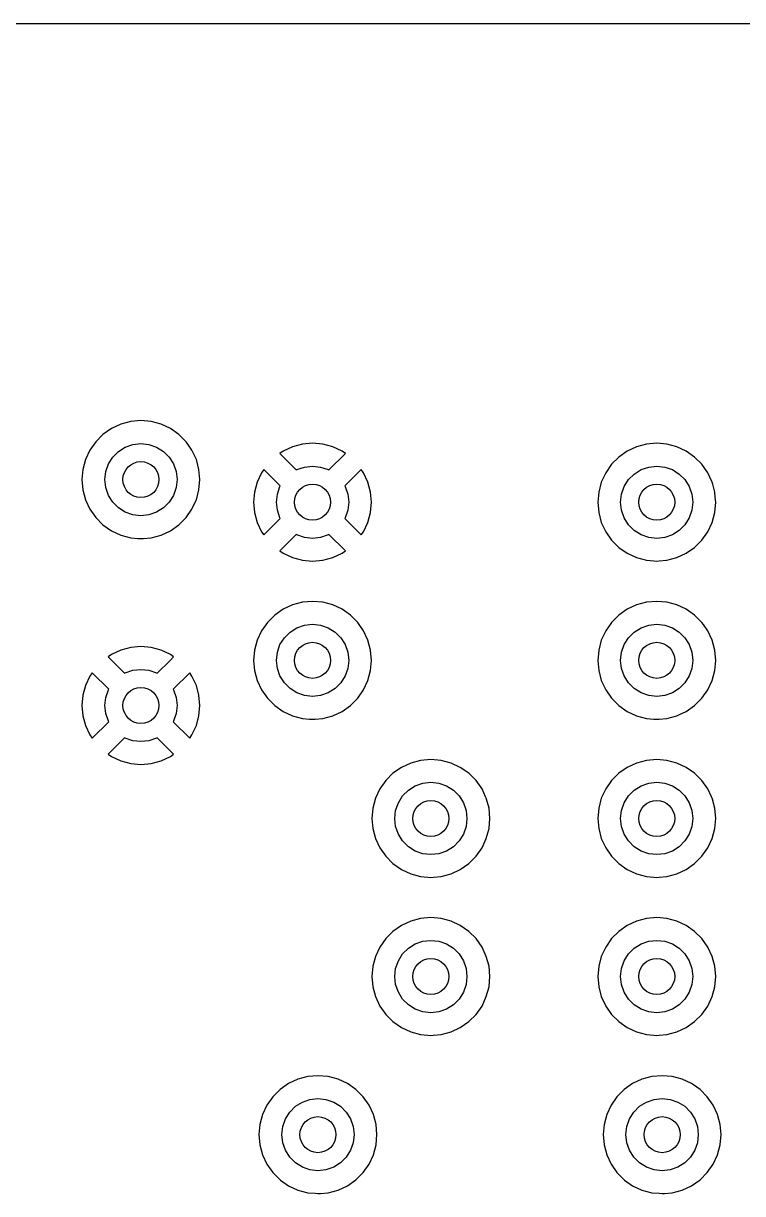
# Model space of a CAD drawing. Extents: x 2.85 to 10.26, y -4.55 to -2.42.
# Drawn here: x 8.905 to 9.532, y -3.441 to -2.421 of the extents above; entities that cross this region are included whole.
import ezdxf

# ---------------------------------------------------------------- set-up
doc = ezdxf.new("R2010")
doc.units = 0
doc.header["$MEASUREMENT"] = 0
doc.layers.add('BLACK', color=7, linetype='CONTINUOUS')

msp = doc.modelspace()

# ---------------------------------------------------------------- linework, layer by layer
at = {"layer": 'BLACK', "linetype": 'CONTINUOUS'}
for p, q in [((5.3513, -2.4213), (10.0473, -2.4213)), ((8.9895, -2.7706), (8.9814, -2.7744)), ((8.9982, -2.7683), (8.9895, -2.7706)), ((8.9895, -2.7706), (8.9895, -2.7706)), ((9.0071, -2.7675), (8.9982, -2.7683)), ((8.9982, -2.7683), (8.9982, -2.7683)), ((9.016, -2.7683), (9.0071, -2.7675)), ((9.0071, -2.7675), (9.0071, -2.7675)), ((9.0247, -2.7706), (9.016, -2.7683)), ((9.016, -2.7683), (9.016, -2.7683)), ((9.016, -2.7683), (9.016, -2.7683)), ((9.016, -2.7683), (9.016, -2.7683)), ((9.016, -2.7683), (9.016, -2.7683)), ((9.0328, -2.7744), (9.0247, -2.7706)), ((9.0247, -2.7706), (9.0247, -2.7706)), ((8.974, -2.7795), (8.9677, -2.7859)), ((8.9814, -2.7744), (8.974, -2.7795)), ((8.9814, -2.7744), (8.9814, -2.7744)), ((9.0401, -2.7795), (9.0328, -2.7744)), ((9.0328, -2.7744), (9.0328, -2.7744)), ((9.0465, -2.7859), (9.0401, -2.7795)), ((8.9626, -2.7932), (8.9588, -2.8013)), ((8.9677, -2.7859), (8.9626, -2.7932)), ((8.9626, -2.7932), (8.9626, -2.7932)), ((8.9825, -2.7993), (8.9874, -2.7943)), ((8.9874, -2.7943), (8.9934, -2.7905)), ((8.9934, -2.7905), (9.0001, -2.7882)), ((9.0001, -2.7882), (9.0071, -2.7874)), ((9.0071, -2.7874), (9.0141, -2.7882)), ((9.0141, -2.7882), (9.0208, -2.7905)), ((9.0208, -2.7905), (9.0267, -2.7943)), ((9.0267, -2.7943), (9.0317, -2.7993)), ((9.0474, -2.7872), (9.0465, -2.7859)), ((9.0516, -2.7932), (9.0474, -2.7872)), ((9.0552, -2.8009), (9.0516, -2.7932)), ((9.131, -2.7941), (9.1281, -2.7961)), ((9.1391, -2.7903), (9.131, -2.7941)), ((9.131, -2.7941), (9.131, -2.7941)), ((9.1478, -2.788), (9.1391, -2.7903)), ((9.1391, -2.7903), (9.1391, -2.7903)), ((9.1567, -2.7872), (9.1478, -2.788)), ((9.1478, -2.788), (9.1478, -2.788)), ((9.1656, -2.788), (9.1567, -2.7872)), ((9.1567, -2.7872), (9.1567, -2.7872)), ((9.1743, -2.7903), (9.1656, -2.788)), ((9.1656, -2.788), (9.1656, -2.788)), ((9.1824, -2.7941), (9.1743, -2.7903)), ((9.1743, -2.7903), (9.1743, -2.7903)), ((9.1853, -2.7961), (9.1824, -2.7941)), ((9.431, -2.7941), (9.4237, -2.7992)), ((9.4391, -2.7903), (9.431, -2.7941)), ((9.431, -2.7941), (9.431, -2.7941)), ((9.4478, -2.788), (9.4391, -2.7903)), ((9.4391, -2.7903), (9.4391, -2.7903)), ((9.4567, -2.7872), (9.4478, -2.788)), ((9.4478, -2.788), (9.4478, -2.788)), ((9.4656, -2.788), (9.4567, -2.7872)), ((9.4567, -2.7872), (9.4567, -2.7872)), ((9.4743, -2.7903), (9.4656, -2.788)), ((9.4656, -2.788), (9.4656, -2.788)), ((9.4656, -2.788), (9.4656, -2.788)), ((9.4656, -2.788), (9.4656, -2.788)), ((9.4656, -2.788), (9.4656, -2.788)), ((9.4824, -2.7941), (9.4743, -2.7903)), ((9.4743, -2.7903), (9.4743, -2.7903)), ((9.4897, -2.7992), (9.4824, -2.7941)), ((9.4824, -2.7941), (9.4824, -2.7941)), ((8.9588, -2.8013), (8.9565, -2.81)), ((8.9588, -2.8013), (8.9588, -2.8013)), ((8.9787, -2.8052), (8.9825, -2.7993)), ((9.0317, -2.7993), (9.0355, -2.8052)), ((9.0554, -2.8013), (9.0552, -2.8009)), ((9.0557, -2.8024), (9.0554, -2.8013)), ((9.0554, -2.8013), (9.0554, -2.8013)), ((9.0577, -2.81), (9.0557, -2.8024)), ((9.1281, -2.7961), (9.1281, -2.7961)), ((9.1281, -2.7961), (9.1425, -2.8105)), ((9.1708, -2.8105), (9.1853, -2.7961)), ((9.4237, -2.7992), (9.4173, -2.8055)), ((9.4961, -2.8055), (9.4897, -2.7992)), ((8.9565, -2.81), (8.9557, -2.8189)), ((8.9565, -2.81), (8.9565, -2.81)), ((8.9756, -2.8189), (8.9764, -2.8119)), ((8.9764, -2.8119), (8.9787, -2.8052)), ((9.0355, -2.8052), (9.0378, -2.8119)), ((9.0378, -2.8119), (9.0386, -2.8189)), ((9.058, -2.8129), (9.0577, -2.81)), ((9.0585, -2.8188), (9.058, -2.8129)), ((9.1122, -2.8129), (9.1084, -2.821)), ((9.1142, -2.81), (9.1122, -2.8129)), ((9.1122, -2.8129), (9.1122, -2.8129)), ((9.1286, -2.8244), (9.1142, -2.81)), ((9.1142, -2.81), (9.1142, -2.81)), ((9.1425, -2.8105), (9.143, -2.8102)), ((9.143, -2.8102), (9.1497, -2.8079)), ((9.1497, -2.8079), (9.1567, -2.8071)), ((9.1567, -2.8071), (9.1637, -2.8079)), ((9.1637, -2.8079), (9.1704, -2.8102)), ((9.1704, -2.8102), (9.1708, -2.8105)), ((9.1992, -2.81), (9.1848, -2.8244)), ((9.2012, -2.8129), (9.1992, -2.81)), ((9.205, -2.821), (9.2012, -2.8129)), ((9.2012, -2.8129), (9.2012, -2.8129)), ((9.4122, -2.8129), (9.4084, -2.821)), ((9.4173, -2.8055), (9.4122, -2.8129)), ((9.4122, -2.8129), (9.4122, -2.8129)), ((9.4321, -2.8189), (9.4371, -2.814)), ((9.4371, -2.814), (9.443, -2.8102)), ((9.443, -2.8102), (9.4497, -2.8079)), ((9.4497, -2.8079), (9.4567, -2.8071)), ((9.4567, -2.8071), (9.4637, -2.8079)), ((9.4637, -2.8079), (9.4704, -2.8102)), ((9.4704, -2.8102), (9.4763, -2.814)), ((9.4763, -2.814), (9.4813, -2.8189)), ((9.5012, -2.8129), (9.4961, -2.8055)), ((9.4961, -2.8055), (9.4961, -2.8055)), ((9.5048, -2.8206), (9.5012, -2.8129)), ((8.9557, -2.8189), (8.9565, -2.8278)), ((8.9557, -2.8189), (8.9557, -2.8189)), ((8.9764, -2.8259), (8.9756, -2.8189)), ((9.0386, -2.8189), (9.0378, -2.8259)), ((9.0577, -2.8278), (9.0585, -2.8189)), ((9.0585, -2.8189), (9.0585, -2.8188)), ((9.1084, -2.821), (9.1061, -2.8297)), ((9.1084, -2.821), (9.1084, -2.821)), ((9.126, -2.8316), (9.1283, -2.8249)), ((9.1283, -2.8249), (9.1286, -2.8244)), ((9.1848, -2.8244), (9.1851, -2.8249)), ((9.1851, -2.8249), (9.1874, -2.8316)), ((9.2073, -2.8297), (9.205, -2.821)), ((9.205, -2.821), (9.205, -2.821)), ((9.4084, -2.821), (9.4061, -2.8297)), ((9.4084, -2.821), (9.4084, -2.821)), ((9.426, -2.8316), (9.4283, -2.8249)), ((9.4283, -2.8249), (9.4321, -2.8189)), ((9.4813, -2.8189), (9.4851, -2.8249)), ((9.4851, -2.8249), (9.4874, -2.8316)), ((9.505, -2.821), (9.5048, -2.8206)), ((9.5055, -2.8228), (9.505, -2.821)), ((9.505, -2.821), (9.505, -2.821)), ((9.5073, -2.8297), (9.5055, -2.8228)), ((8.9565, -2.8278), (8.9565, -2.8278)), ((8.9565, -2.8278), (8.9588, -2.8365)), ((8.9787, -2.8326), (8.9764, -2.8259)), ((8.9825, -2.8385), (8.9787, -2.8326)), ((9.0355, -2.8326), (9.0317, -2.8385)), ((9.0378, -2.8259), (9.0355, -2.8326)), ((9.0554, -2.8365), (9.0577, -2.8278)), ((9.1061, -2.8297), (9.1053, -2.8386)), ((9.1061, -2.8297), (9.1061, -2.8297)), ((9.1252, -2.8386), (9.126, -2.8316)), ((9.1874, -2.8316), (9.1882, -2.8386)), ((9.2081, -2.8386), (9.2073, -2.8297)), ((9.2073, -2.8297), (9.2073, -2.8297)), ((9.4061, -2.8297), (9.4053, -2.8386)), ((9.4061, -2.8297), (9.4061, -2.8297)), ((9.4252, -2.8386), (9.426, -2.8316)), ((9.4874, -2.8316), (9.4882, -2.8386)), ((9.5077, -2.8341), (9.5073, -2.8297)), ((9.5081, -2.8385), (9.5077, -2.8341)), ((8.9588, -2.8365), (8.9588, -2.8365)), ((8.9588, -2.8365), (8.9626, -2.8446)), ((8.9626, -2.8446), (8.9626, -2.8446)), ((8.9626, -2.8446), (8.9677, -2.8519)), ((8.9874, -2.8435), (8.9825, -2.8385)), ((8.9934, -2.8473), (8.9874, -2.8435)), ((9.0267, -2.8435), (9.0208, -2.8473)), ((9.0317, -2.8385), (9.0267, -2.8435)), ((9.0465, -2.8519), (9.0516, -2.8446)), ((9.0516, -2.8446), (9.0544, -2.8386)), ((9.0544, -2.8386), (9.0554, -2.8365)), ((9.1053, -2.8386), (9.1061, -2.8475)), ((9.1053, -2.8386), (9.1053, -2.8386)), ((9.126, -2.8456), (9.1252, -2.8386)), ((9.1882, -2.8386), (9.1874, -2.8456)), ((9.2073, -2.8475), (9.2081, -2.8386)), ((9.2081, -2.8386), (9.2081, -2.8386)), ((9.2081, -2.8386), (9.2081, -2.8386)), ((9.4053, -2.8386), (9.4061, -2.8475)), ((9.4053, -2.8386), (9.4053, -2.8386)), ((9.426, -2.8456), (9.4252, -2.8386)), ((9.4882, -2.8386), (9.4874, -2.8456)), ((9.5073, -2.8475), (9.5081, -2.8386)), ((9.5081, -2.8386), (9.5081, -2.8385)), ((8.9677, -2.8519), (8.974, -2.8583)), ((9.0001, -2.8496), (8.9934, -2.8473)), ((9.0071, -2.8504), (9.0001, -2.8496)), ((9.0141, -2.8496), (9.0071, -2.8504)), ((9.0208, -2.8473), (9.0141, -2.8496)), ((9.0401, -2.8583), (9.0465, -2.8519)), ((9.1061, -2.8475), (9.1061, -2.8475)), ((9.1061, -2.8475), (9.1084, -2.8562)), ((9.1142, -2.8671), (9.1286, -2.8527)), ((9.1283, -2.8522), (9.126, -2.8456)), ((9.1286, -2.8527), (9.1283, -2.8522)), ((9.1851, -2.8522), (9.1848, -2.8527)), ((9.1848, -2.8527), (9.1992, -2.8671)), ((9.1874, -2.8456), (9.1851, -2.8522)), ((9.205, -2.8562), (9.2073, -2.8475)), ((9.2073, -2.8475), (9.2073, -2.8475)), ((9.4061, -2.8475), (9.4061, -2.8475)), ((9.4061, -2.8475), (9.4084, -2.8562)), ((9.4283, -2.8522), (9.426, -2.8456)), ((9.4321, -2.8582), (9.4283, -2.8522)), ((9.4851, -2.8522), (9.4813, -2.8582)), ((9.4874, -2.8456), (9.4851, -2.8522)), ((9.505, -2.8562), (9.5073, -2.8475)), ((8.974, -2.8583), (8.974, -2.8583)), ((8.974, -2.8583), (8.9814, -2.8634)), ((8.9814, -2.8634), (8.9895, -2.8672)), ((9.0247, -2.8672), (9.0328, -2.8634)), ((9.0328, -2.8634), (9.0401, -2.8583)), ((9.1084, -2.8562), (9.1084, -2.8562)), ((9.1084, -2.8562), (9.1122, -2.8643)), ((9.1122, -2.8643), (9.1142, -2.8671)), ((9.1992, -2.8671), (9.2012, -2.8643)), ((9.2012, -2.8643), (9.205, -2.8562)), ((9.205, -2.8562), (9.205, -2.8562)), ((9.4084, -2.8562), (9.4084, -2.8562)), ((9.4084, -2.8562), (9.4122, -2.8643)), ((9.4122, -2.8643), (9.4122, -2.8643)), ((9.4122, -2.8643), (9.4173, -2.8716)), ((9.4371, -2.8632), (9.4321, -2.8582)), ((9.443, -2.867), (9.4371, -2.8632)), ((9.4763, -2.8632), (9.4704, -2.867)), ((9.4813, -2.8582), (9.4763, -2.8632)), ((9.4961, -2.8716), (9.5012, -2.8643)), ((9.5012, -2.8643), (9.505, -2.8562)), ((8.9895, -2.8672), (8.9982, -2.8695)), ((8.9982, -2.8695), (9.0045, -2.8701)), ((9.0045, -2.8701), (9.0071, -2.8703)), ((9.0071, -2.8703), (9.0093, -2.8701)), ((9.0071, -2.8703), (9.0071, -2.8703)), ((9.0071, -2.8703), (9.0071, -2.8703)), ((9.0093, -2.8701), (9.016, -2.8695)), ((9.016, -2.8695), (9.0247, -2.8672)), ((9.1425, -2.8667), (9.1281, -2.8811)), ((9.143, -2.867), (9.1425, -2.8667)), ((9.1497, -2.8693), (9.143, -2.867)), ((9.1567, -2.8701), (9.1497, -2.8693)), ((9.1637, -2.8693), (9.1567, -2.8701)), ((9.1704, -2.867), (9.1637, -2.8693)), ((9.1708, -2.8667), (9.1704, -2.867)), ((9.1853, -2.8811), (9.1708, -2.8667)), ((9.4173, -2.8716), (9.4237, -2.878)), ((9.4497, -2.8693), (9.443, -2.867)), ((9.4567, -2.8701), (9.4497, -2.8693)), ((9.4637, -2.8693), (9.4567, -2.8701)), ((9.4704, -2.867), (9.4637, -2.8693)), ((9.4897, -2.878), (9.4961, -2.8716)), ((9.1281, -2.8811), (9.131, -2.8831)), ((9.131, -2.8831), (9.131, -2.8831)), ((9.131, -2.8831), (9.1391, -2.8869)), ((9.1743, -2.8869), (9.1824, -2.8831)), ((9.1824, -2.8831), (9.1853, -2.8811)), ((9.4237, -2.878), (9.4237, -2.878)), ((9.4237, -2.878), (9.431, -2.8831)), ((9.431, -2.8831), (9.4391, -2.8869)), ((9.4743, -2.8869), (9.4824, -2.8831)), ((9.4824, -2.8831), (9.4897, -2.878)), ((9.1391, -2.8869), (9.1391, -2.8869)), ((9.1391, -2.8869), (9.1478, -2.8892)), ((9.1478, -2.8892), (9.1478, -2.8892)), ((9.1478, -2.8892), (9.1567, -2.89)), ((9.1567, -2.89), (9.1656, -2.8892)), ((9.1567, -2.89), (9.1567, -2.89)), ((9.1656, -2.8892), (9.1743, -2.8869)), ((9.1656, -2.8892), (9.1656, -2.8892)), ((9.1743, -2.8869), (9.1743, -2.8869)), ((9.4391, -2.8869), (9.4478, -2.8892)), ((9.4478, -2.8892), (9.4541, -2.8898)), ((9.4541, -2.8898), (9.4567, -2.89)), ((9.4567, -2.89), (9.4589, -2.8898)), ((9.4567, -2.89), (9.4567, -2.89)), ((9.4567, -2.89), (9.4567, -2.89)), ((9.4589, -2.8898), (9.4656, -2.8892)), ((9.4656, -2.8892), (9.4743, -2.8869)), ((9.1478, -2.9258), (9.1391, -2.9281)), ((9.1567, -2.925), (9.1478, -2.9258)), ((9.1478, -2.9258), (9.1478, -2.9258)), ((9.1656, -2.9258), (9.1567, -2.925)), ((9.1567, -2.925), (9.1567, -2.925)), ((9.1743, -2.9281), (9.1656, -2.9258)), ((9.1656, -2.9258), (9.1656, -2.9258)), ((9.1656, -2.9258), (9.1656, -2.9258)), ((9.1656, -2.9258), (9.1656, -2.9258)), ((9.1656, -2.9258), (9.1656, -2.9258)), ((9.4478, -2.9258), (9.4391, -2.9281)), ((9.4567, -2.925), (9.4478, -2.9258)), ((9.4478, -2.9258), (9.4478, -2.9258)), ((9.4656, -2.9258), (9.4567, -2.925)), ((9.4567, -2.925), (9.4567, -2.925)), ((9.4743, -2.9281), (9.4656, -2.9258)), ((9.4656, -2.9258), (9.4656, -2.9258)), ((9.4656, -2.9258), (9.4656, -2.9258)), ((9.4656, -2.9258), (9.4656, -2.9258)), ((9.4656, -2.9258), (9.4656, -2.9258)), ((9.1237, -2.937), (9.1173, -2.9433)), ((9.131, -2.9319), (9.1237, -2.937)), ((9.1391, -2.9281), (9.131, -2.9319)), ((9.131, -2.9319), (9.131, -2.9319)), ((9.1391, -2.9281), (9.1391, -2.9281)), ((9.1824, -2.9319), (9.1743, -2.9281)), ((9.1743, -2.9281), (9.1743, -2.9281)), ((9.1897, -2.937), (9.1824, -2.9319)), ((9.1824, -2.9319), (9.1824, -2.9319)), ((9.1961, -2.9433), (9.1897, -2.937)), ((9.4237, -2.937), (9.4173, -2.9433)), ((9.431, -2.9319), (9.4237, -2.937)), ((9.4391, -2.9281), (9.431, -2.9319)), ((9.431, -2.9319), (9.431, -2.9319)), ((9.4391, -2.9281), (9.4391, -2.9281)), ((9.4824, -2.9319), (9.4743, -2.9281)), ((9.4743, -2.9281), (9.4743, -2.9281)), ((9.4897, -2.937), (9.4824, -2.9319)), ((9.4824, -2.9319), (9.4824, -2.9319)), ((9.4961, -2.9433), (9.4897, -2.937)), ((9.1173, -2.9433), (9.1122, -2.9507)), ((9.143, -2.948), (9.1497, -2.9457)), ((9.1497, -2.9457), (9.1567, -2.9449)), ((9.1567, -2.9449), (9.1637, -2.9457)), ((9.1637, -2.9457), (9.1704, -2.948)), ((9.1974, -2.9452), (9.1961, -2.9433)), ((9.2012, -2.9507), (9.1974, -2.9452)), ((9.4173, -2.9433), (9.4122, -2.9507)), ((9.443, -2.948), (9.4497, -2.9457)), ((9.4497, -2.9457), (9.4567, -2.9449)), ((9.4567, -2.9449), (9.4637, -2.9457)), ((9.4637, -2.9457), (9.4704, -2.948)), ((9.4974, -2.9452), (9.4961, -2.9433)), ((9.5012, -2.9507), (9.4974, -2.9452)), ((9.1122, -2.9507), (9.1084, -2.9588)), ((9.1122, -2.9507), (9.1122, -2.9507)), ((9.1283, -2.9627), (9.1321, -2.9567)), ((9.1321, -2.9567), (9.1371, -2.9518)), ((9.1371, -2.9518), (9.143, -2.948)), ((9.1704, -2.948), (9.1763, -2.9518)), ((9.1763, -2.9518), (9.1813, -2.9567)), ((9.1813, -2.9567), (9.1851, -2.9627)), ((9.205, -2.9588), (9.2012, -2.9507)), ((9.4122, -2.9507), (9.4084, -2.9588)), ((9.4122, -2.9507), (9.4122, -2.9507)), ((9.4283, -2.9627), (9.4321, -2.9567)), ((9.4321, -2.9567), (9.4371, -2.9518)), ((9.4371, -2.9518), (9.443, -2.948)), ((9.4704, -2.948), (9.4763, -2.9518)), ((9.4763, -2.9518), (9.4813, -2.9567)), ((9.4813, -2.9567), (9.4851, -2.9627)), ((9.505, -2.9588), (9.5012, -2.9507)), ((8.9895, -2.9675), (8.9814, -2.9713)), ((8.9982, -2.9652), (8.9895, -2.9675)), ((8.9895, -2.9675), (8.9895, -2.9675)), ((9.0071, -2.9644), (8.9982, -2.9652)), ((8.9982, -2.9652), (8.9982, -2.9652)), ((9.016, -2.9652), (9.0071, -2.9644)), ((9.0071, -2.9644), (9.0071, -2.9644)), ((9.0247, -2.9675), (9.016, -2.9652)), ((9.016, -2.9652), (9.016, -2.9652)), ((9.0328, -2.9713), (9.0247, -2.9675)), ((9.0247, -2.9675), (9.0247, -2.9675)), ((9.1061, -2.9675), (9.1053, -2.9764)), ((9.1084, -2.9588), (9.1061, -2.9675)), ((9.1061, -2.9675), (9.1061, -2.9675)), ((9.1084, -2.9588), (9.1084, -2.9588)), ((9.126, -2.9694), (9.1283, -2.9627)), ((9.1851, -2.9627), (9.1874, -2.9694)), ((9.2073, -2.9675), (9.205, -2.9588)), ((9.2081, -2.9764), (9.2073, -2.9675)), ((9.4061, -2.9675), (9.4053, -2.9764)), ((9.4084, -2.9588), (9.4061, -2.9675)), ((9.4061, -2.9675), (9.4061, -2.9675)), ((9.4084, -2.9588), (9.4084, -2.9588)), ((9.426, -2.9694), (9.4283, -2.9627)), ((9.4851, -2.9627), (9.4874, -2.9694)), ((9.5073, -2.9675), (9.505, -2.9588)), ((9.5081, -2.9764), (9.5073, -2.9675)), ((8.9814, -2.9713), (8.9785, -2.9733)), ((8.9785, -2.9733), (8.9785, -2.9733)), ((8.9785, -2.9733), (8.9929, -2.9877)), ((8.9814, -2.9713), (8.9814, -2.9713)), ((9.0212, -2.9877), (9.0325, -2.9764)), ((9.0325, -2.9764), (9.0356, -2.9733)), ((9.0356, -2.9733), (9.0328, -2.9713)), ((9.1053, -2.9764), (9.1061, -2.9853)), ((9.1053, -2.9764), (9.1053, -2.9764)), ((9.1252, -2.9764), (9.126, -2.9694)), ((9.126, -2.9834), (9.1252, -2.9764)), ((9.1874, -2.9694), (9.1882, -2.9764)), ((9.1882, -2.9764), (9.1874, -2.9834)), ((9.2073, -2.9853), (9.2081, -2.9764)), ((9.2081, -2.9764), (9.2081, -2.9764)), ((9.4053, -2.9764), (9.4061, -2.9853)), ((9.4053, -2.9764), (9.4053, -2.9764)), ((9.4252, -2.9764), (9.426, -2.9694)), ((9.426, -2.9834), (9.4252, -2.9764)), ((9.4874, -2.9694), (9.4882, -2.9764)), ((9.4882, -2.9764), (9.4874, -2.9834)), ((9.5073, -2.9853), (9.5081, -2.9764)), ((8.9646, -2.9872), (8.9626, -2.9901)), ((8.979, -3.0016), (8.9646, -2.9872)), ((8.9646, -2.9872), (8.9646, -2.9872)), ((8.9929, -2.9877), (8.9934, -2.9874)), ((8.9934, -2.9874), (9.0001, -2.985)), ((9.0001, -2.985), (9.0071, -2.9843)), ((9.0071, -2.9843), (9.0141, -2.985)), ((9.0141, -2.985), (9.0208, -2.9874)), ((9.0208, -2.9874), (9.0212, -2.9877)), ((9.0496, -2.9872), (9.0352, -3.0016)), ((9.0516, -2.9901), (9.0496, -2.9872)), ((9.1061, -2.9853), (9.1061, -2.9853)), ((9.1061, -2.9853), (9.1084, -2.994)), ((9.1283, -2.99), (9.126, -2.9834)), ((9.1874, -2.9834), (9.1851, -2.99)), ((9.205, -2.994), (9.2073, -2.9853)), ((9.4061, -2.9853), (9.4061, -2.9853)), ((9.4061, -2.9853), (9.4084, -2.994)), ((9.4283, -2.99), (9.426, -2.9834)), ((9.4874, -2.9834), (9.4851, -2.99)), ((9.505, -2.994), (9.5073, -2.9853)), ((8.9588, -2.9982), (8.9565, -3.0068)), ((8.9626, -2.9901), (8.9588, -2.9982)), ((8.9588, -2.9982), (8.9588, -2.9982)), ((8.9626, -2.9901), (8.9626, -2.9901)), ((9.0554, -2.9982), (9.0516, -2.9901)), ((9.0516, -2.9901), (9.0516, -2.9901)), ((9.0577, -3.0068), (9.0554, -2.9982)), ((9.0554, -2.9982), (9.0554, -2.9982)), ((9.1084, -2.994), (9.1084, -2.994)), ((9.1084, -2.994), (9.1122, -3.0021)), ((9.1321, -2.996), (9.1283, -2.99)), ((9.1371, -3.001), (9.1321, -2.996)), ((9.1813, -2.996), (9.1763, -3.001)), ((9.1851, -2.99), (9.1813, -2.996)), ((9.2012, -3.0021), (9.205, -2.994)), ((9.4084, -2.994), (9.4084, -2.994)), ((9.4084, -2.994), (9.4122, -3.0021)), ((9.4321, -2.996), (9.4283, -2.99)), ((9.4371, -3.001), (9.4321, -2.996)), ((9.4813, -2.996), (9.4763, -3.001)), ((9.4851, -2.99), (9.4813, -2.996)), ((9.5012, -3.0021), (9.505, -2.994)), ((8.9565, -3.0068), (8.9557, -3.0157)), ((8.9565, -3.0068), (8.9565, -3.0068)), ((8.9764, -3.0087), (8.9787, -3.0021)), ((8.9787, -3.0021), (8.979, -3.0016)), ((9.0352, -3.0016), (9.0355, -3.0021)), ((9.0355, -3.0021), (9.0378, -3.0087)), ((9.0585, -3.0157), (9.0577, -3.0068)), ((9.0577, -3.0068), (9.0577, -3.0068)), ((9.1122, -3.0021), (9.1122, -3.0021)), ((9.1122, -3.0021), (9.1173, -3.0094)), ((9.143, -3.0048), (9.1371, -3.001)), ((9.1497, -3.0071), (9.143, -3.0048)), ((9.1567, -3.0079), (9.1497, -3.0071)), ((9.1637, -3.0071), (9.1567, -3.0079)), ((9.1704, -3.0048), (9.1637, -3.0071)), ((9.1763, -3.001), (9.1704, -3.0048)), ((9.1961, -3.0094), (9.2012, -3.0021)), ((9.4122, -3.0021), (9.4122, -3.0021)), ((9.4122, -3.0021), (9.4173, -3.0094)), ((9.443, -3.0048), (9.4371, -3.001)), ((9.4497, -3.0071), (9.443, -3.0048)), ((9.4567, -3.0079), (9.4497, -3.0071)), ((9.4637, -3.0071), (9.4567, -3.0079)), ((9.4704, -3.0048), (9.4637, -3.0071)), ((9.4763, -3.001), (9.4704, -3.0048)), ((9.4961, -3.0094), (9.5012, -3.0021)), ((8.9557, -3.0157), (8.9565, -3.0247)), ((8.9557, -3.0157), (8.9557, -3.0157)), ((8.9756, -3.0157), (8.9764, -3.0087)), ((8.9764, -3.0228), (8.9756, -3.0157)), ((9.0378, -3.0087), (9.0386, -3.0157)), ((9.0386, -3.0157), (9.0378, -3.0228)), ((9.0577, -3.0247), (9.0585, -3.0157)), ((9.0585, -3.0157), (9.0585, -3.0157)), ((9.1173, -3.0094), (9.1237, -3.0157)), ((9.1237, -3.0157), (9.1237, -3.0157)), ((9.1237, -3.0157), (9.131, -3.0209)), ((9.1824, -3.0209), (9.1897, -3.0157)), ((9.1897, -3.0157), (9.1961, -3.0094)), ((9.4173, -3.0094), (9.4237, -3.0157)), ((9.4237, -3.0157), (9.4237, -3.0157)), ((9.4237, -3.0157), (9.431, -3.0209)), ((9.4824, -3.0209), (9.4897, -3.0157)), ((9.4897, -3.0157), (9.4961, -3.0094)), ((8.9565, -3.0247), (8.9565, -3.0247)), ((8.9565, -3.0247), (8.9588, -3.0333)), ((8.9787, -3.0294), (8.9764, -3.0228)), ((9.0378, -3.0228), (9.0355, -3.0294)), ((9.0554, -3.0333), (9.0577, -3.0247)), ((9.0577, -3.0247), (9.0577, -3.0247)), ((9.131, -3.0209), (9.1391, -3.0247)), ((9.1391, -3.0247), (9.1478, -3.027)), ((9.1478, -3.027), (9.1541, -3.0276)), ((9.1541, -3.0276), (9.1567, -3.0278)), ((9.1567, -3.0278), (9.1589, -3.0276)), ((9.1567, -3.0278), (9.1567, -3.0278)), ((9.1567, -3.0278), (9.1567, -3.0278)), ((9.1589, -3.0276), (9.1656, -3.027)), ((9.1656, -3.027), (9.1743, -3.0247)), ((9.1743, -3.0247), (9.1824, -3.0209)), ((9.431, -3.0209), (9.4391, -3.0247)), ((9.4391, -3.0247), (9.4478, -3.027)), ((9.4478, -3.027), (9.4541, -3.0276)), ((9.4541, -3.0276), (9.4567, -3.0278)), ((9.4567, -3.0278), (9.4589, -3.0276)), ((9.4567, -3.0278), (9.4567, -3.0278)), ((9.4567, -3.0278), (9.4567, -3.0278)), ((9.4589, -3.0276), (9.4656, -3.027)), ((9.4656, -3.027), (9.4743, -3.0247)), ((9.4743, -3.0247), (9.4765, -3.0236)), ((9.4765, -3.0236), (9.4824, -3.0209)), ((8.9588, -3.0333), (8.9588, -3.0333)), ((8.9588, -3.0333), (8.9626, -3.0414)), ((8.9646, -3.0443), (8.979, -3.0299)), ((8.979, -3.0299), (8.9787, -3.0294)), ((9.0355, -3.0294), (9.0352, -3.0299)), ((9.0352, -3.0299), (9.0496, -3.0443)), ((9.0516, -3.0414), (9.0554, -3.0333)), ((9.0554, -3.0333), (9.0554, -3.0333)), ((8.9626, -3.0414), (8.9646, -3.0443)), ((8.9929, -3.0438), (8.9785, -3.0582)), ((8.9934, -3.0441), (8.9929, -3.0438)), ((9.0001, -3.0465), (8.9934, -3.0441)), ((9.0071, -3.0472), (9.0001, -3.0465)), ((9.0141, -3.0465), (9.0071, -3.0472)), ((9.0208, -3.0441), (9.0141, -3.0465)), ((9.0212, -3.0438), (9.0208, -3.0441)), ((9.0356, -3.0582), (9.0212, -3.0438)), ((9.0496, -3.0443), (9.0516, -3.0414)), ((8.9785, -3.0582), (8.9814, -3.0602)), ((9.0328, -3.0602), (9.0356, -3.0582)), ((8.9814, -3.0602), (8.9814, -3.0602)), ((8.9814, -3.0602), (8.9895, -3.064)), ((8.9895, -3.064), (8.9895, -3.064)), ((8.9895, -3.064), (8.9982, -3.0663)), ((8.9982, -3.0663), (8.9982, -3.0663)), ((8.9982, -3.0663), (9.0071, -3.0671)), ((9.0071, -3.0671), (9.016, -3.0663)), ((9.0071, -3.0671), (9.0071, -3.0671)), ((9.016, -3.0663), (9.0247, -3.064)), ((9.016, -3.0663), (9.016, -3.0663)), ((9.0247, -3.064), (9.0328, -3.0602)), ((9.0247, -3.064), (9.0247, -3.064)), ((9.2341, -3.0697), (9.2268, -3.0748)), ((9.2423, -3.0659), (9.2341, -3.0697)), ((9.2341, -3.0697), (9.2341, -3.0697)), ((9.2509, -3.0636), (9.2423, -3.0659)), ((9.2423, -3.0659), (9.2423, -3.0659)), ((9.2598, -3.0628), (9.2509, -3.0636)), ((9.2509, -3.0636), (9.2509, -3.0636)), ((9.2688, -3.0636), (9.2598, -3.0628)), ((9.2598, -3.0628), (9.2598, -3.0628)), ((9.2774, -3.0659), (9.2688, -3.0636)), ((9.2688, -3.0636), (9.2688, -3.0636)), ((9.2688, -3.0636), (9.2688, -3.0636)), ((9.2688, -3.0636), (9.2688, -3.0636)), ((9.2688, -3.0636), (9.2688, -3.0636)), ((9.2855, -3.0697), (9.2774, -3.0659)), ((9.2774, -3.0659), (9.2774, -3.0659)), ((9.2929, -3.0748), (9.2855, -3.0697)), ((9.2855, -3.0697), (9.2855, -3.0697)), ((9.431, -3.0697), (9.4237, -3.0748)), ((9.4391, -3.0659), (9.431, -3.0697)), ((9.431, -3.0697), (9.431, -3.0697)), ((9.4478, -3.0636), (9.4391, -3.0659)), ((9.4391, -3.0659), (9.4391, -3.0659)), ((9.4567, -3.0628), (9.4478, -3.0636)), ((9.4478, -3.0636), (9.4478, -3.0636)), ((9.4656, -3.0636), (9.4567, -3.0628)), ((9.4567, -3.0628), (9.4567, -3.0628)), ((9.4743, -3.0659), (9.4656, -3.0636)), ((9.4656, -3.0636), (9.4656, -3.0636)), ((9.4656, -3.0636), (9.4656, -3.0636)), ((9.4656, -3.0636), (9.4656, -3.0636)), ((9.4656, -3.0636), (9.4656, -3.0636)), ((9.4824, -3.0697), (9.4743, -3.0659)), ((9.4743, -3.0659), (9.4743, -3.0659)), ((9.4897, -3.0748), (9.4824, -3.0697)), ((9.4824, -3.0697), (9.4824, -3.0697)), ((9.2268, -3.0748), (9.2205, -3.0811)), ((9.2992, -3.0811), (9.2929, -3.0748)), ((9.4237, -3.0748), (9.4173, -3.0811)), ((9.4961, -3.0811), (9.4897, -3.0748)), ((9.2153, -3.0885), (9.2115, -3.0966)), ((9.2205, -3.0811), (9.2153, -3.0885)), ((9.2153, -3.0885), (9.2153, -3.0885)), ((9.2352, -3.0945), (9.2402, -3.0895)), ((9.2402, -3.0895), (9.2462, -3.0858)), ((9.2462, -3.0858), (9.2528, -3.0835)), ((9.2528, -3.0835), (9.2598, -3.0827)), ((9.2598, -3.0827), (9.2669, -3.0835)), ((9.2669, -3.0835), (9.2735, -3.0858)), ((9.2735, -3.0858), (9.2795, -3.0895)), ((9.2795, -3.0895), (9.2845, -3.0945)), ((9.3044, -3.0885), (9.2992, -3.0811)), ((9.2992, -3.0811), (9.2992, -3.0811)), ((9.3075, -3.0953), (9.3044, -3.0885)), ((9.4122, -3.0885), (9.4084, -3.0966)), ((9.4173, -3.0811), (9.4122, -3.0885)), ((9.4122, -3.0885), (9.4122, -3.0885)), ((9.4321, -3.0945), (9.4371, -3.0895)), ((9.4371, -3.0895), (9.443, -3.0858)), ((9.443, -3.0858), (9.4497, -3.0835)), ((9.4497, -3.0835), (9.4567, -3.0827)), ((9.4567, -3.0827), (9.4637, -3.0835)), ((9.4637, -3.0835), (9.4704, -3.0858)), ((9.4704, -3.0858), (9.4763, -3.0895)), ((9.4763, -3.0895), (9.4813, -3.0945)), ((9.5012, -3.0885), (9.4961, -3.0811)), ((9.4961, -3.0811), (9.4961, -3.0811)), ((9.5044, -3.0953), (9.5012, -3.0885)), ((9.2115, -3.0966), (9.2092, -3.1052)), ((9.2115, -3.0966), (9.2115, -3.0966)), ((9.2315, -3.1005), (9.2352, -3.0945)), ((9.2845, -3.0945), (9.2882, -3.1005)), ((9.3081, -3.0966), (9.3075, -3.0953)), ((9.3083, -3.0973), (9.3081, -3.0966)), ((9.3081, -3.0966), (9.3081, -3.0966)), ((9.3105, -3.1052), (9.3083, -3.0973)), ((9.4084, -3.0966), (9.4061, -3.1052)), ((9.4084, -3.0966), (9.4084, -3.0966)), ((9.4283, -3.1005), (9.4321, -3.0945)), ((9.4813, -3.0945), (9.4851, -3.1005)), ((9.505, -3.0966), (9.5044, -3.0953)), ((9.5052, -3.0973), (9.505, -3.0966)), ((9.505, -3.0966), (9.505, -3.0966)), ((9.5073, -3.1052), (9.5052, -3.0973)), ((9.2092, -3.1052), (9.2084, -3.1142)), ((9.2092, -3.1052), (9.2092, -3.1052)), ((9.2283, -3.1142), (9.2291, -3.1072)), ((9.2291, -3.1072), (9.2315, -3.1005)), ((9.2882, -3.1005), (9.2905, -3.1072)), ((9.2905, -3.1072), (9.2913, -3.1142)), ((9.3112, -3.1142), (9.3105, -3.1052)), ((9.4061, -3.1052), (9.4053, -3.1142)), ((9.4061, -3.1052), (9.4061, -3.1052)), ((9.4252, -3.1142), (9.426, -3.1072)), ((9.426, -3.1072), (9.4283, -3.1005)), ((9.4851, -3.1005), (9.4874, -3.1072)), ((9.4874, -3.1072), (9.4882, -3.1142)), ((9.5081, -3.1142), (9.5073, -3.1052)), ((9.2084, -3.1142), (9.2092, -3.1231)), ((9.2084, -3.1142), (9.2084, -3.1142)), ((9.2291, -3.1212), (9.2283, -3.1142)), ((9.2913, -3.1142), (9.2905, -3.1212)), ((9.3105, -3.1231), (9.3112, -3.1142)), ((9.3112, -3.1142), (9.3112, -3.1142)), ((9.4053, -3.1142), (9.4061, -3.1231)), ((9.4053, -3.1142), (9.4053, -3.1142)), ((9.426, -3.1212), (9.4252, -3.1142)), ((9.4882, -3.1142), (9.4874, -3.1212)), ((9.5073, -3.1231), (9.5081, -3.1142)), ((9.2092, -3.1231), (9.2092, -3.1231)), ((9.2092, -3.1231), (9.2115, -3.1318)), ((9.2315, -3.1278), (9.2291, -3.1212)), ((9.2352, -3.1338), (9.2315, -3.1278)), ((9.2882, -3.1278), (9.2845, -3.1338)), ((9.2905, -3.1212), (9.2882, -3.1278)), ((9.3081, -3.1318), (9.3105, -3.1231)), ((9.4061, -3.1231), (9.4061, -3.1231)), ((9.4061, -3.1231), (9.4084, -3.1318)), ((9.4283, -3.1278), (9.426, -3.1212)), ((9.4321, -3.1338), (9.4283, -3.1278)), ((9.4851, -3.1278), (9.4813, -3.1338)), ((9.4874, -3.1212), (9.4851, -3.1278)), ((9.505, -3.1318), (9.5073, -3.1231)), ((9.2115, -3.1318), (9.2115, -3.1318)), ((9.2115, -3.1318), (9.2153, -3.1399)), ((9.2153, -3.1399), (9.2153, -3.1399)), ((9.2153, -3.1399), (9.2205, -3.1472)), ((9.2402, -3.1388), (9.2352, -3.1338)), ((9.2462, -3.1426), (9.2402, -3.1388)), ((9.2795, -3.1388), (9.2735, -3.1426)), ((9.2845, -3.1338), (9.2795, -3.1388)), ((9.2992, -3.1472), (9.3044, -3.1399)), ((9.3044, -3.1399), (9.3081, -3.1318)), ((9.4084, -3.1318), (9.4084, -3.1318)), ((9.4084, -3.1318), (9.4122, -3.1399)), ((9.4122, -3.1399), (9.4122, -3.1399)), ((9.4122, -3.1399), (9.4173, -3.1472)), ((9.4371, -3.1388), (9.4321, -3.1338)), ((9.443, -3.1426), (9.4371, -3.1388)), ((9.4763, -3.1388), (9.4704, -3.1426)), ((9.4813, -3.1338), (9.4763, -3.1388)), ((9.4961, -3.1472), (9.5012, -3.1399)), ((9.5012, -3.1399), (9.505, -3.1318)), ((9.2205, -3.1472), (9.2268, -3.1535)), ((9.2528, -3.1449), (9.2462, -3.1426)), ((9.2598, -3.1457), (9.2528, -3.1449)), ((9.2669, -3.1449), (9.2598, -3.1457)), ((9.2735, -3.1426), (9.2669, -3.1449)), ((9.2929, -3.1535), (9.2992, -3.1472)), ((9.4173, -3.1472), (9.4237, -3.1535)), ((9.4497, -3.1449), (9.443, -3.1426)), ((9.4567, -3.1457), (9.4497, -3.1449)), ((9.4637, -3.1449), (9.4567, -3.1457)), ((9.4704, -3.1426), (9.4637, -3.1449)), ((9.4897, -3.1535), (9.4961, -3.1472)), ((9.2268, -3.1535), (9.2268, -3.1535)), ((9.2268, -3.1535), (9.2341, -3.1587)), ((9.2341, -3.1587), (9.2423, -3.1625)), ((9.2774, -3.1625), (9.2855, -3.1587)), ((9.2855, -3.1587), (9.2929, -3.1535)), ((9.4237, -3.1535), (9.4237, -3.1535)), ((9.4237, -3.1535), (9.431, -3.1587)), ((9.431, -3.1587), (9.4391, -3.1625)), ((9.4743, -3.1625), (9.4824, -3.1587)), ((9.4824, -3.1587), (9.4897, -3.1535)), ((9.2423, -3.1625), (9.2509, -3.1648)), ((9.2509, -3.1648), (9.2573, -3.1653)), ((9.2573, -3.1653), (9.2598, -3.1656)), ((9.2598, -3.1656), (9.2621, -3.1654)), ((9.2598, -3.1656), (9.2598, -3.1656)), ((9.2598, -3.1656), (9.2598, -3.1656)), ((9.2621, -3.1654), (9.2688, -3.1648)), ((9.2688, -3.1648), (9.2774, -3.1625)), ((9.4391, -3.1625), (9.4478, -3.1648)), ((9.4478, -3.1648), (9.4541, -3.1653)), ((9.4541, -3.1653), (9.4567, -3.1656)), ((9.4567, -3.1656), (9.4589, -3.1654)), ((9.4567, -3.1656), (9.4567, -3.1656)), ((9.4567, -3.1656), (9.4567, -3.1656)), ((9.4589, -3.1654), (9.4656, -3.1648)), ((9.4656, -3.1648), (9.4743, -3.1625)), ((9.2509, -3.2014), (9.2423, -3.2037)), ((9.2598, -3.2006), (9.2509, -3.2014)), ((9.2509, -3.2014), (9.2509, -3.2014)), ((9.2688, -3.2014), (9.2598, -3.2006)), ((9.2598, -3.2006), (9.2598, -3.2006)), ((9.2774, -3.2037), (9.2688, -3.2014)), ((9.2688, -3.2014), (9.2688, -3.2014)), ((9.2688, -3.2014), (9.2688, -3.2014)), ((9.2688, -3.2014), (9.2688, -3.2014)), ((9.2688, -3.2014), (9.2688, -3.2014)), ((9.4478, -3.2014), (9.4391, -3.2037)), ((9.4567, -3.2006), (9.4478, -3.2014)), ((9.4478, -3.2014), (9.4478, -3.2014)), ((9.4656, -3.2014), (9.4567, -3.2006)), ((9.4567, -3.2006), (9.4567, -3.2006)), ((9.4743, -3.2037), (9.4656, -3.2014)), ((9.4656, -3.2014), (9.4656, -3.2014)), ((9.4656, -3.2014), (9.4656, -3.2014)), ((9.4656, -3.2014), (9.4656, -3.2014)), ((9.4656, -3.2014), (9.4656, -3.2014)), ((9.2268, -3.2126), (9.2205, -3.2189)), ((9.2341, -3.2075), (9.2268, -3.2126)), ((9.2423, -3.2037), (9.2341, -3.2075)), ((9.2341, -3.2075), (9.2341, -3.2075)), ((9.2423, -3.2037), (9.2423, -3.2037)), ((9.2855, -3.2075), (9.2774, -3.2037)), ((9.2774, -3.2037), (9.2774, -3.2037)), ((9.2929, -3.2126), (9.2855, -3.2075)), ((9.2855, -3.2075), (9.2855, -3.2075)), ((9.2992, -3.2189), (9.2929, -3.2126)), ((9.4237, -3.2126), (9.4173, -3.2189)), ((9.431, -3.2075), (9.4237, -3.2126)), ((9.4391, -3.2037), (9.431, -3.2075)), ((9.431, -3.2075), (9.431, -3.2075)), ((9.4391, -3.2037), (9.4391, -3.2037)), ((9.4824, -3.2075), (9.4743, -3.2037)), ((9.4743, -3.2037), (9.4743, -3.2037)), ((9.4897, -3.2126), (9.4824, -3.2075)), ((9.4824, -3.2075), (9.4824, -3.2075)), ((9.4961, -3.2189), (9.4897, -3.2126)), ((9.2205, -3.2189), (9.2153, -3.2263)), ((9.2462, -3.2236), (9.2528, -3.2213)), ((9.2528, -3.2213), (9.2598, -3.2205)), ((9.2598, -3.2205), (9.2669, -3.2213)), ((9.2669, -3.2213), (9.2735, -3.2236)), ((9.3044, -3.2263), (9.2992, -3.2189)), ((9.2992, -3.2189), (9.2992, -3.2189)), ((9.4173, -3.2189), (9.4122, -3.2263)), ((9.443, -3.2236), (9.4497, -3.2213)), ((9.4497, -3.2213), (9.4567, -3.2205)), ((9.4567, -3.2205), (9.4637, -3.2213)), ((9.4637, -3.2213), (9.4704, -3.2236)), ((9.5012, -3.2263), (9.4961, -3.2189)), ((9.4961, -3.2189), (9.4961, -3.2189)), ((9.2153, -3.2263), (9.2115, -3.2344)), ((9.2153, -3.2263), (9.2153, -3.2263)), ((9.2315, -3.2383), (9.2352, -3.2323)), ((9.2352, -3.2323), (9.2402, -3.2273)), ((9.2402, -3.2273), (9.2462, -3.2236)), ((9.2735, -3.2236), (9.2795, -3.2273)), ((9.2795, -3.2273), (9.2845, -3.2323)), ((9.2845, -3.2323), (9.2882, -3.2383)), ((9.3081, -3.2344), (9.3044, -3.2263)), ((9.4122, -3.2263), (9.4084, -3.2344)), ((9.4122, -3.2263), (9.4122, -3.2263)), ((9.4283, -3.2383), (9.4321, -3.2323)), ((9.4321, -3.2323), (9.4371, -3.2273)), ((9.4371, -3.2273), (9.443, -3.2236)), ((9.4704, -3.2236), (9.4763, -3.2273)), ((9.4763, -3.2273), (9.4813, -3.2323)), ((9.4813, -3.2323), (9.4851, -3.2383)), ((9.505, -3.2344), (9.5012, -3.2263)), ((9.2092, -3.243), (9.2084, -3.252)), ((9.2115, -3.2344), (9.2092, -3.243)), ((9.2092, -3.243), (9.2092, -3.243)), ((9.2115, -3.2344), (9.2115, -3.2344)), ((9.2291, -3.245), (9.2315, -3.2383)), ((9.2882, -3.2383), (9.2905, -3.245)), ((9.3105, -3.243), (9.3081, -3.2344)), ((9.3112, -3.252), (9.3105, -3.243)), ((9.4061, -3.243), (9.4053, -3.252)), ((9.4084, -3.2344), (9.4061, -3.243)), ((9.4061, -3.243), (9.4061, -3.243)), ((9.4084, -3.2344), (9.4084, -3.2344)), ((9.426, -3.245), (9.4283, -3.2383)), ((9.4851, -3.2383), (9.4874, -3.245)), ((9.5073, -3.243), (9.505, -3.2344)), ((9.5081, -3.252), (9.5073, -3.243)), ((9.2084, -3.252), (9.2092, -3.2609)), ((9.2084, -3.252), (9.2084, -3.252)), ((9.2283, -3.252), (9.2291, -3.245)), ((9.2291, -3.259), (9.2283, -3.252)), ((9.2905, -3.245), (9.2913, -3.252)), ((9.2913, -3.252), (9.2905, -3.259)), ((9.3105, -3.2609), (9.3112, -3.252)), ((9.3112, -3.252), (9.3112, -3.252)), ((9.4053, -3.252), (9.4061, -3.2609)), ((9.4053, -3.252), (9.4053, -3.252)), ((9.4252, -3.252), (9.426, -3.245)), ((9.426, -3.259), (9.4252, -3.252)), ((9.4874, -3.245), (9.4882, -3.252)), ((9.4882, -3.252), (9.4874, -3.259)), ((9.5073, -3.2609), (9.5081, -3.252)), ((9.2092, -3.2609), (9.2092, -3.2609)), ((9.2092, -3.2609), (9.2115, -3.2695)), ((9.2315, -3.2656), (9.2291, -3.259)), ((9.2905, -3.259), (9.2882, -3.2656)), ((9.3081, -3.2695), (9.3105, -3.2609)), ((9.4061, -3.2609), (9.4061, -3.2609)), ((9.4061, -3.2609), (9.4084, -3.2695)), ((9.4283, -3.2656), (9.426, -3.259)), ((9.4874, -3.259), (9.4851, -3.2656)), ((9.505, -3.2695), (9.5073, -3.2609)), ((9.2115, -3.2695), (9.2115, -3.2695)), ((9.2115, -3.2695), (9.2153, -3.2777)), ((9.2352, -3.2716), (9.2315, -3.2656)), ((9.2402, -3.2766), (9.2352, -3.2716)), ((9.2845, -3.2716), (9.2795, -3.2766)), ((9.2882, -3.2656), (9.2845, -3.2716)), ((9.3044, -3.2777), (9.3081, -3.2695)), ((9.4084, -3.2695), (9.4084, -3.2695)), ((9.4084, -3.2695), (9.4122, -3.2777)), ((9.4321, -3.2716), (9.4283, -3.2656)), ((9.4371, -3.2766), (9.4321, -3.2716)), ((9.4813, -3.2716), (9.4763, -3.2766)), ((9.4851, -3.2656), (9.4813, -3.2716)), ((9.5012, -3.2777), (9.505, -3.2695)), ((9.2153, -3.2777), (9.2153, -3.2777)), ((9.2153, -3.2777), (9.2205, -3.285)), ((9.2462, -3.2803), (9.2402, -3.2766)), ((9.2528, -3.2827), (9.2462, -3.2803)), ((9.2598, -3.2835), (9.2528, -3.2827)), ((9.2669, -3.2827), (9.2598, -3.2835)), ((9.2735, -3.2803), (9.2669, -3.2827)), ((9.2795, -3.2766), (9.2735, -3.2803)), ((9.2992, -3.285), (9.3044, -3.2777)), ((9.4122, -3.2777), (9.4122, -3.2777)), ((9.4122, -3.2777), (9.4173, -3.285)), ((9.443, -3.2803), (9.4371, -3.2766)), ((9.4497, -3.2827), (9.443, -3.2803)), ((9.4567, -3.2835), (9.4497, -3.2827)), ((9.4637, -3.2827), (9.4567, -3.2835)), ((9.4704, -3.2803), (9.4637, -3.2827)), ((9.4763, -3.2766), (9.4704, -3.2803)), ((9.4961, -3.285), (9.5012, -3.2777)), ((9.2205, -3.285), (9.2268, -3.2913)), ((9.2268, -3.2913), (9.2268, -3.2913)), ((9.2268, -3.2913), (9.2341, -3.2965)), ((9.2855, -3.2965), (9.2929, -3.2913)), ((9.2929, -3.2913), (9.2992, -3.285)), ((9.4173, -3.285), (9.4237, -3.2913)), ((9.4237, -3.2913), (9.4237, -3.2913)), ((9.4237, -3.2913), (9.431, -3.2965)), ((9.4824, -3.2965), (9.4897, -3.2913)), ((9.4897, -3.2913), (9.4961, -3.285)), ((9.2341, -3.2965), (9.2423, -3.3003)), ((9.2423, -3.3003), (9.2509, -3.3026)), ((9.2509, -3.3026), (9.2573, -3.3031)), ((9.2573, -3.3031), (9.2598, -3.3034)), ((9.2598, -3.3034), (9.2621, -3.3032)), ((9.2598, -3.3034), (9.2598, -3.3034)), ((9.2598, -3.3034), (9.2598, -3.3034)), ((9.2621, -3.3032), (9.2688, -3.3026)), ((9.2688, -3.3026), (9.2774, -3.3003)), ((9.2774, -3.3003), (9.2855, -3.2965)), ((9.431, -3.2965), (9.4391, -3.3003)), ((9.4391, -3.3003), (9.4478, -3.3026)), ((9.4478, -3.3026), (9.4541, -3.3031)), ((9.4541, -3.3031), (9.4567, -3.3034)), ((9.4567, -3.3034), (9.4589, -3.3032)), ((9.4567, -3.3034), (9.4567, -3.3034)), ((9.4567, -3.3034), (9.4567, -3.3034)), ((9.4589, -3.3032), (9.4656, -3.3026)), ((9.4656, -3.3026), (9.4743, -3.3003)), ((9.4743, -3.3003), (9.4824, -3.2965)), ((9.1438, -3.3415), (9.1357, -3.3453)), ((9.1525, -3.3391), (9.1438, -3.3415)), ((9.1438, -3.3415), (9.1438, -3.3415)), ((9.1614, -3.3384), (9.1525, -3.3391)), ((9.1525, -3.3391), (9.1525, -3.3391)), ((9.1703, -3.3391), (9.1614, -3.3384)), ((9.1614, -3.3384), (9.1614, -3.3384)), ((9.179, -3.3415), (9.1703, -3.3391)), ((9.1703, -3.3391), (9.1703, -3.3391)), ((9.1703, -3.3391), (9.1703, -3.3391)), ((9.1703, -3.3391), (9.1703, -3.3391)), ((9.1703, -3.3391), (9.1703, -3.3391)), ((9.1871, -3.3453), (9.179, -3.3415)), ((9.179, -3.3415), (9.179, -3.3415)), ((9.4438, -3.3415), (9.4357, -3.3453)), ((9.4525, -3.3391), (9.4438, -3.3415)), ((9.4438, -3.3415), (9.4438, -3.3415)), ((9.4614, -3.3384), (9.4525, -3.3391)), ((9.4525, -3.3391), (9.4525, -3.3391)), ((9.4703, -3.3391), (9.4614, -3.3384)), ((9.4614, -3.3384), (9.4614, -3.3384)), ((9.479, -3.3415), (9.4703, -3.3391)), ((9.4703, -3.3391), (9.4703, -3.3391)), ((9.4703, -3.3391), (9.4703, -3.3391)), ((9.4703, -3.3391), (9.4703, -3.3391)), ((9.4703, -3.3391), (9.4703, -3.3391)), ((9.4871, -3.3453), (9.479, -3.3415)), ((9.479, -3.3415), (9.479, -3.3415)), ((9.1284, -3.3504), (9.122, -3.3567)), ((9.1357, -3.3453), (9.1284, -3.3504)), ((9.1357, -3.3453), (9.1357, -3.3453)), ((9.1945, -3.3504), (9.1871, -3.3453)), ((9.1871, -3.3453), (9.1871, -3.3453)), ((9.2008, -3.3567), (9.1945, -3.3504)), ((9.4284, -3.3504), (9.422, -3.3567)), ((9.4357, -3.3453), (9.4284, -3.3504)), ((9.4357, -3.3453), (9.4357, -3.3453)), ((9.4888, -3.3465), (9.4871, -3.3453)), ((9.4871, -3.3453), (9.4871, -3.3453)), ((9.4945, -3.3504), (9.4888, -3.3465)), ((9.5008, -3.3567), (9.4945, -3.3504)), ((9.1169, -3.3641), (9.1131, -3.3722)), ((9.122, -3.3567), (9.1169, -3.3641)), ((9.1169, -3.3641), (9.1169, -3.3641)), ((9.1368, -3.3701), (9.1418, -3.3651)), ((9.1418, -3.3651), (9.1478, -3.3614)), ((9.1478, -3.3614), (9.1544, -3.3591)), ((9.1544, -3.3591), (9.1614, -3.3583)), ((9.1614, -3.3583), (9.1684, -3.3591)), ((9.1684, -3.3591), (9.1751, -3.3614)), ((9.1751, -3.3614), (9.1811, -3.3651)), ((9.1811, -3.3651), (9.186, -3.3701)), ((9.2059, -3.3641), (9.2008, -3.3567)), ((9.2008, -3.3567), (9.2008, -3.3567)), ((9.2097, -3.3722), (9.2059, -3.3641)), ((9.4169, -3.3641), (9.4131, -3.3722)), ((9.422, -3.3567), (9.4169, -3.3641)), ((9.4169, -3.3641), (9.4169, -3.3641)), ((9.4368, -3.3701), (9.4418, -3.3651)), ((9.4418, -3.3651), (9.4478, -3.3614)), ((9.4478, -3.3614), (9.4544, -3.3591)), ((9.4544, -3.3591), (9.4614, -3.3583)), ((9.4614, -3.3583), (9.4684, -3.3591)), ((9.4684, -3.3591), (9.4751, -3.3614)), ((9.4751, -3.3614), (9.4811, -3.3651)), ((9.4811, -3.3651), (9.486, -3.3701)), ((9.5059, -3.3641), (9.5008, -3.3567)), ((9.5008, -3.3567), (9.5008, -3.3567)), ((9.5097, -3.3722), (9.5059, -3.3641)), ((9.1131, -3.3722), (9.1108, -3.3808)), ((9.1131, -3.3722), (9.1131, -3.3722)), ((9.133, -3.3761), (9.1368, -3.3701)), ((9.186, -3.3701), (9.1898, -3.3761)), ((9.212, -3.3808), (9.2097, -3.3722)), ((9.4131, -3.3722), (9.4108, -3.3808)), ((9.4131, -3.3722), (9.4131, -3.3722)), ((9.433, -3.3761), (9.4368, -3.3701)), ((9.486, -3.3701), (9.4898, -3.3761)), ((9.512, -3.3808), (9.5097, -3.3722)), ((9.1108, -3.3808), (9.11, -3.3898)), ((9.1108, -3.3808), (9.1108, -3.3808)), ((9.1299, -3.3898), (9.1307, -3.3828)), ((9.1307, -3.3828), (9.133, -3.3761)), ((9.1898, -3.3761), (9.1921, -3.3828)), ((9.1921, -3.3828), (9.1929, -3.3898)), ((9.2128, -3.3898), (9.212, -3.3808)), ((9.4108, -3.3808), (9.41, -3.3898)), ((9.4108, -3.3808), (9.4108, -3.3808)), ((9.4299, -3.3898), (9.4307, -3.3828)), ((9.4307, -3.3828), (9.433, -3.3761)), ((9.4898, -3.3761), (9.4921, -3.3828)), ((9.4921, -3.3828), (9.4929, -3.3898)), ((9.5128, -3.3898), (9.512, -3.3808)), ((9.11, -3.3898), (9.1108, -3.3987)), ((9.11, -3.3898), (9.11, -3.3898)), ((9.1307, -3.3968), (9.1299, -3.3898)), ((9.1929, -3.3898), (9.1921, -3.3968)), ((9.212, -3.3987), (9.2128, -3.3898)), ((9.2128, -3.3898), (9.2128, -3.3898)), ((9.41, -3.3898), (9.4108, -3.3987)), ((9.41, -3.3898), (9.41, -3.3898)), ((9.4307, -3.3968), (9.4299, -3.3898)), ((9.4929, -3.3898), (9.4921, -3.3968)), ((9.512, -3.3987), (9.5128, -3.3898)), ((9.1108, -3.3987), (9.1108, -3.3987)), ((9.1108, -3.3987), (9.1131, -3.4073)), ((9.133, -3.4034), (9.1307, -3.3968)), ((9.1368, -3.4094), (9.133, -3.4034)), ((9.1898, -3.4034), (9.186, -3.4094)), ((9.1921, -3.3968), (9.1898, -3.4034)), ((9.2097, -3.4073), (9.212, -3.3987)), ((9.4108, -3.3987), (9.4108, -3.3987)), ((9.4108, -3.3987), (9.4131, -3.4073)), ((9.433, -3.4034), (9.4307, -3.3968)), ((9.4368, -3.4094), (9.433, -3.4034)), ((9.4898, -3.4034), (9.486, -3.4094)), ((9.4921, -3.3968), (9.4898, -3.4034)), ((9.5097, -3.4073), (9.512, -3.3987)), ((9.1131, -3.4073), (9.1131, -3.4073)), ((9.1131, -3.4073), (9.1169, -3.4155)), ((9.1169, -3.4155), (9.1169, -3.4155)), ((9.1169, -3.4155), (9.122, -3.4228)), ((9.1418, -3.4144), (9.1368, -3.4094)), ((9.1478, -3.4181), (9.1418, -3.4144)), ((9.1811, -3.4144), (9.1751, -3.4181)), ((9.186, -3.4094), (9.1811, -3.4144)), ((9.2008, -3.4228), (9.2059, -3.4155)), ((9.2059, -3.4155), (9.2097, -3.4073)), ((9.4131, -3.4073), (9.4131, -3.4073)), ((9.4131, -3.4073), (9.4169, -3.4155)), ((9.4169, -3.4155), (9.4169, -3.4155)), ((9.4169, -3.4155), (9.422, -3.4228)), ((9.4418, -3.4144), (9.4368, -3.4094)), ((9.4478, -3.4181), (9.4418, -3.4144)), ((9.4811, -3.4144), (9.4751, -3.4181)), ((9.486, -3.4094), (9.4811, -3.4144)), ((9.5008, -3.4228), (9.5059, -3.4155)), ((9.5059, -3.4155), (9.5097, -3.4073)), ((9.122, -3.4228), (9.1284, -3.4291)), ((9.1544, -3.4205), (9.1478, -3.4181)), ((9.1614, -3.4213), (9.1544, -3.4205)), ((9.1684, -3.4205), (9.1614, -3.4213)), ((9.1751, -3.4181), (9.1684, -3.4205)), ((9.1945, -3.4291), (9.2008, -3.4228)), ((9.422, -3.4228), (9.4284, -3.4291)), ((9.4544, -3.4205), (9.4478, -3.4181)), ((9.4614, -3.4213), (9.4544, -3.4205)), ((9.4684, -3.4205), (9.4614, -3.4213)), ((9.4751, -3.4181), (9.4684, -3.4205)), ((9.4945, -3.4291), (9.5008, -3.4228)), ((9.1284, -3.4291), (9.1287, -3.4294)), ((9.1287, -3.4294), (9.1357, -3.4343)), ((9.1357, -3.4343), (9.1438, -3.4381)), ((9.179, -3.4381), (9.1871, -3.4343)), ((9.1871, -3.4343), (9.1945, -3.4291)), ((9.4284, -3.4291), (9.4287, -3.4294)), ((9.4287, -3.4294), (9.4357, -3.4343)), ((9.4357, -3.4343), (9.4438, -3.4381)), ((9.479, -3.4381), (9.4871, -3.4343)), ((9.4871, -3.4343), (9.4945, -3.4291)), ((9.1438, -3.4381), (9.1525, -3.4404)), ((9.1525, -3.4404), (9.1589, -3.4409)), ((9.1589, -3.4409), (9.1614, -3.4412)), ((9.1614, -3.4412), (9.1636, -3.441)), ((9.1614, -3.4412), (9.1614, -3.4412)), ((9.1614, -3.4412), (9.1614, -3.4412)), ((9.1636, -3.441), (9.1703, -3.4404)), ((9.1703, -3.4404), (9.179, -3.4381)), ((9.4438, -3.4381), (9.4525, -3.4404)), ((9.4525, -3.4404), (9.4589, -3.4409)), ((9.4589, -3.4409), (9.4614, -3.4412)), ((9.4614, -3.4412), (9.4636, -3.441)), ((9.4614, -3.4412), (9.4614, -3.4412)), ((9.4614, -3.4412), (9.4614, -3.4412)), ((9.4636, -3.441), (9.4703, -3.4404)), ((9.4703, -3.4404), (9.479, -3.4381))]:
    msp.add_line(p, q, dxfattribs=at)
at = {"layer": 'BLACK'}
for centre in [(9.0071, -2.8189), (9.1567, -2.8386), (9.4567, -2.8386), (9.1567, -2.9764), (9.4567, -2.9764), (9.0071, -3.0157), (9.2598, -3.1142), (9.4567, -3.1142), (9.2598, -3.252), (9.4567, -3.252), (9.1614, -3.3898), (9.4614, -3.3898)]:
    msp.add_circle(centre, 0.0157, dxfattribs=at)

doc.saveas('drawing.dxf')
